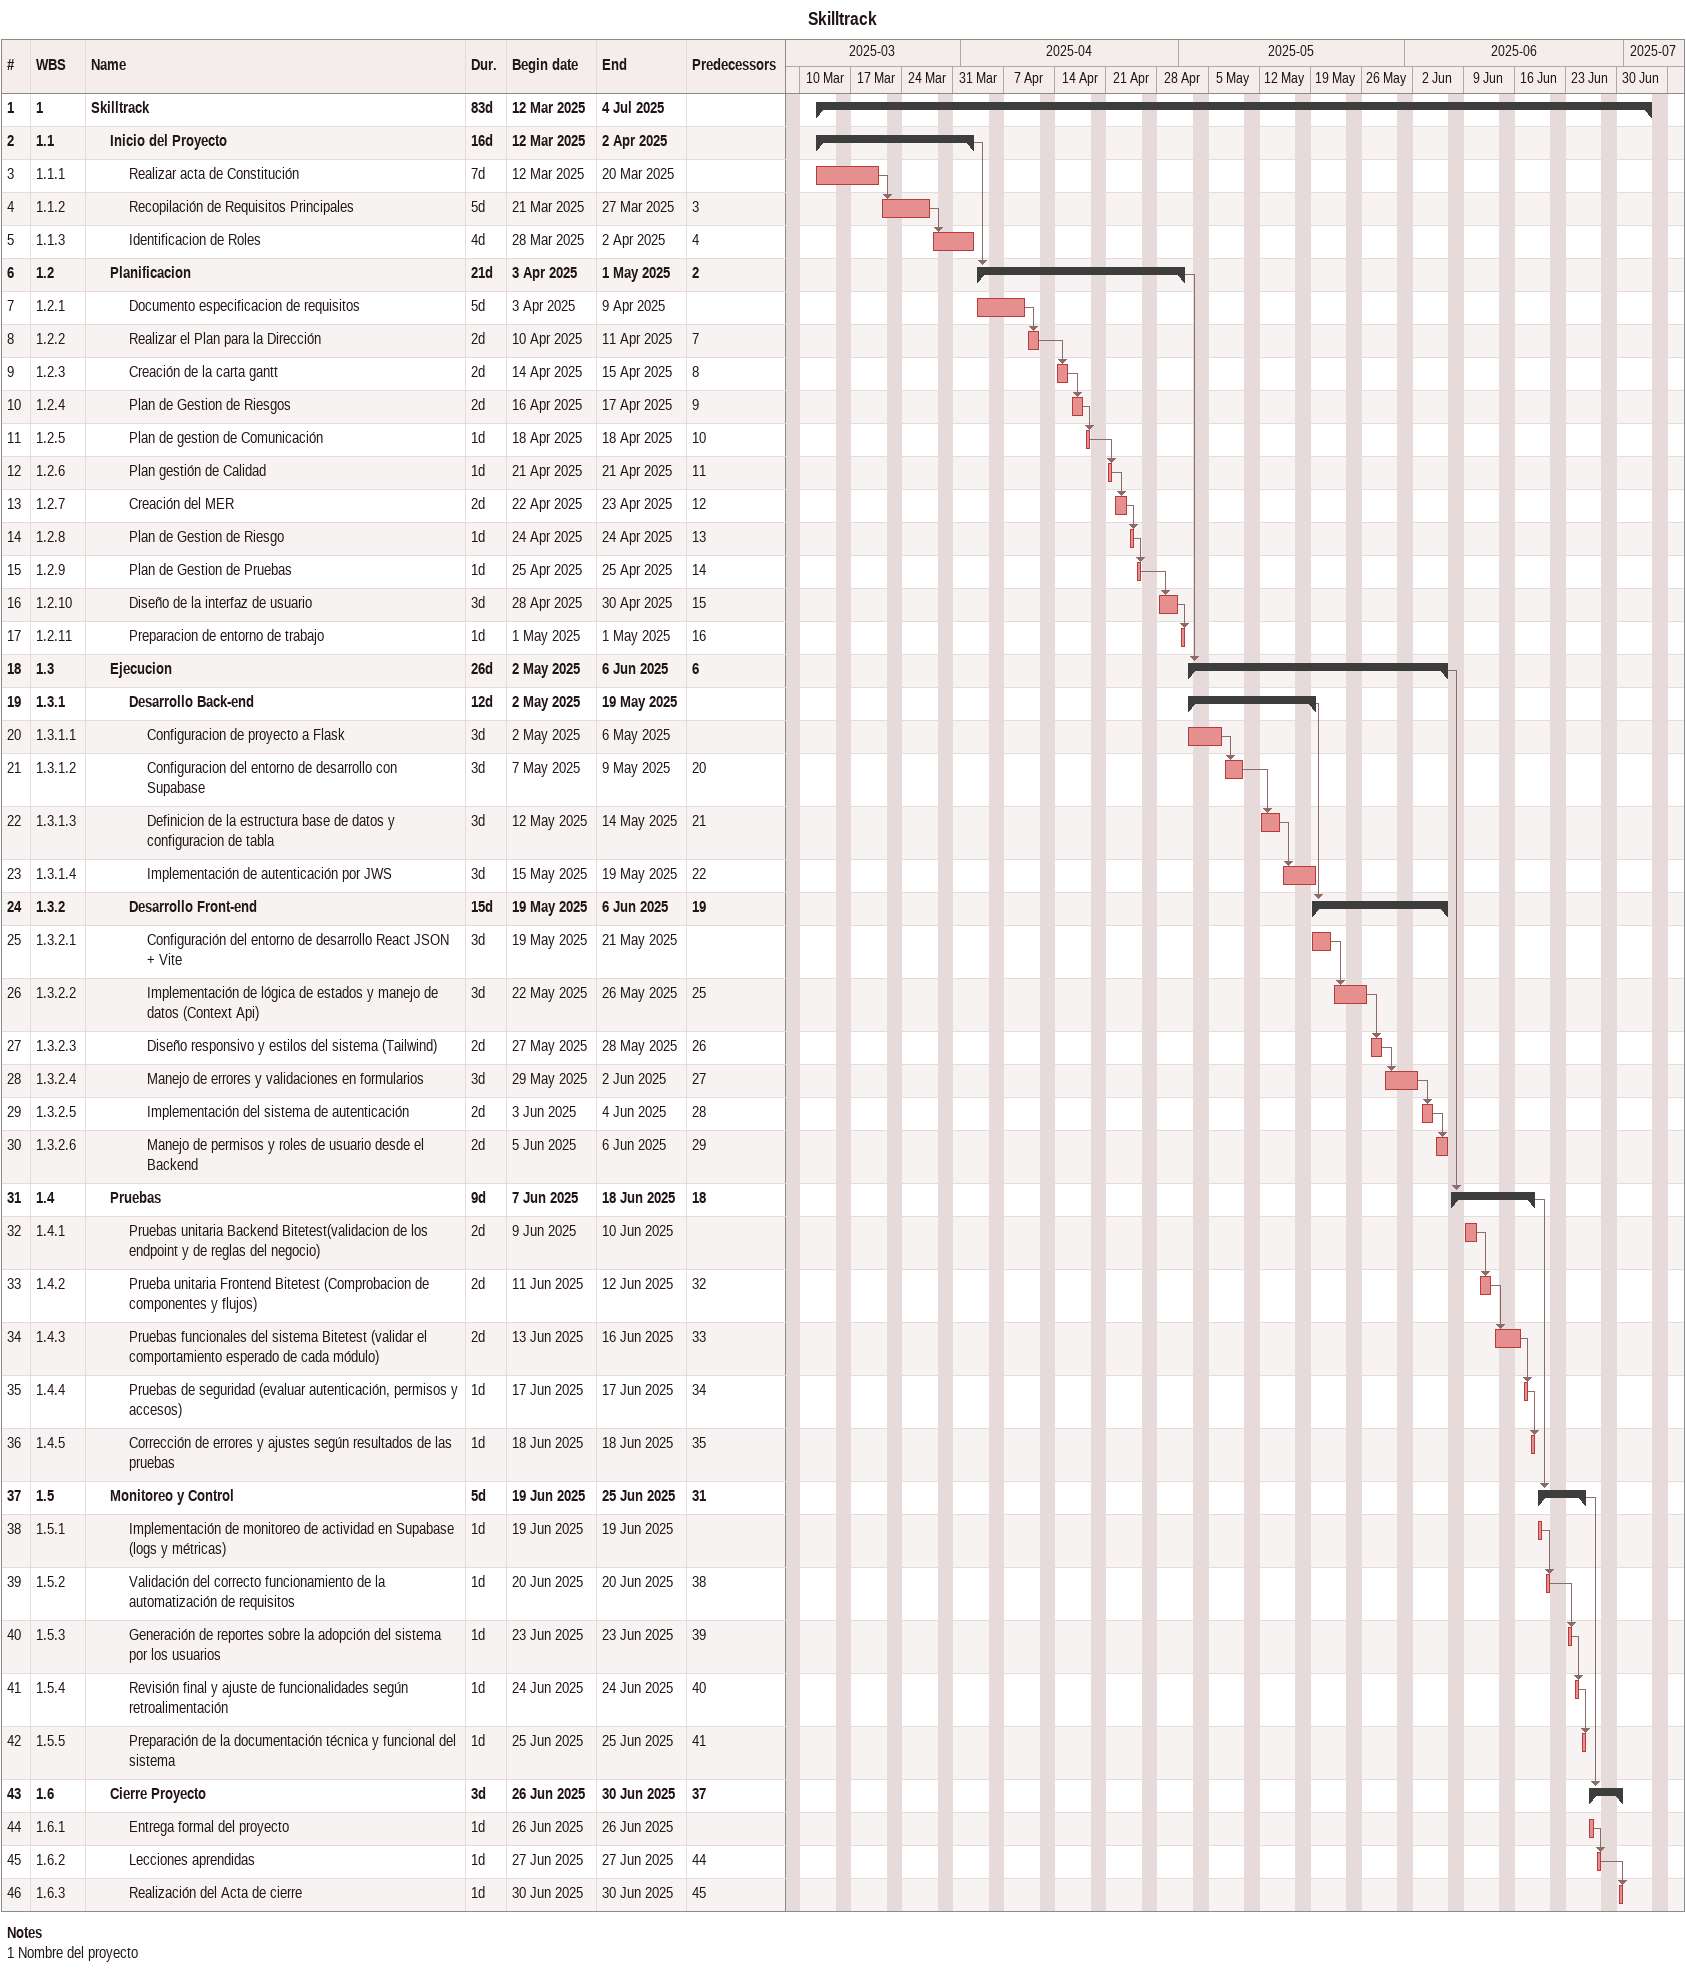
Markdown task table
Skilltrack

| ID | WBS | Task | Duration | Start | Finish | Predecessors |
|---|---|---|---|---|---|---|
| 1 | 1 | **Skilltrack** | 83d | 2025-03-12 | 2025-07-04 |  |
| 2 | 1.1 | **Inicio del Proyecto** | 16d | 2025-03-12 | 2025-04-02 |  |
| 3 | 1.1.1 | Realizar acta de Constitución | 7d | 2025-03-12 | 2025-03-20 |  |
| 4 | 1.1.2 | Recopilación de Requisitos Principales | 5d | 2025-03-21 | 2025-03-27 | 3 |
| 5 | 1.1.3 | Identificacion de Roles | 4d | 2025-03-28 | 2025-04-02 | 4 |
| 6 | 1.2 | **Planificacion** | 21d | 2025-04-03 | 2025-05-01 | 2 |
| 7 | 1.2.1 | Documento especificacion de requisitos | 5d | 2025-04-03 | 2025-04-09 |  |
| 8 | 1.2.2 | Realizar el Plan para la Dirección | 2d | 2025-04-10 | 2025-04-11 | 7 |
| 9 | 1.2.3 | Creación de la carta gantt | 2d | 2025-04-14 | 2025-04-15 | 8 |
| 10 | 1.2.4 | Plan de Gestion de Riesgos | 2d | 2025-04-16 | 2025-04-17 | 9 |
| 11 | 1.2.5 | Plan de gestion de Comunicación | 1d | 2025-04-18 | 2025-04-18 | 10 |
| 12 | 1.2.6 | Plan gestión de Calidad | 1d | 2025-04-21 | 2025-04-21 | 11 |
| 13 | 1.2.7 | Creación del MER | 2d | 2025-04-22 | 2025-04-23 | 12 |
| 14 | 1.2.8 | Plan de Gestion de Riesgo | 1d | 2025-04-24 | 2025-04-24 | 13 |
| 15 | 1.2.9 | Plan de Gestion de Pruebas | 1d | 2025-04-25 | 2025-04-25 | 14 |
| 16 | 1.2.10 | Diseño de la interfaz de usuario | 3d | 2025-04-28 | 2025-04-30 | 15 |
| 17 | 1.2.11 | Preparacion de entorno de trabajo | 1d | 2025-05-01 | 2025-05-01 | 16 |
| 18 | 1.3 | **Ejecucion** | 26d | 2025-05-02 | 2025-06-06 | 6 |
| 19 | 1.3.1 | **Desarrollo Back-end** | 12d | 2025-05-02 | 2025-05-19 |  |
| 20 | 1.3.1.1 | Configuracion de proyecto a Flask | 3d | 2025-05-02 | 2025-05-06 |  |
| 21 | 1.3.1.2 | Configuracion del entorno de desarrollo con Supabase | 3d | 2025-05-07 | 2025-05-09 | 20 |
| 22 | 1.3.1.3 | Definicion de la estructura base de datos y configuracion de tabla | 3d | 2025-05-12 | 2025-05-14 | 21 |
| 23 | 1.3.1.4 | Implementación de autenticación por JWS | 3d | 2025-05-15 | 2025-05-19 | 22 |
| 24 | 1.3.2 | **Desarrollo Front-end** | 15d | 2025-05-19 | 2025-06-06 | 19 |
| 25 | 1.3.2.1 | Configuración del entorno de desarrollo React JSON + Vite | 3d | 2025-05-19 | 2025-05-21 |  |
| 26 | 1.3.2.2 | Implementación de lógica de estados y manejo de datos (Context Api) | 3d | 2025-05-22 | 2025-05-26 | 25 |
| 27 | 1.3.2.3 | Diseño responsivo y estilos del sistema (Tailwind) | 2d | 2025-05-27 | 2025-05-28 | 26 |
| 28 | 1.3.2.4 | Manejo de errores y validaciones en formularios | 3d | 2025-05-29 | 2025-06-02 | 27 |
| 29 | 1.3.2.5 | Implementación del sistema de autenticación | 2d | 2025-06-03 | 2025-06-04 | 28 |
| 30 | 1.3.2.6 | Manejo de permisos y roles de usuario desde el Backend | 2d | 2025-06-05 | 2025-06-06 | 29 |
| 31 | 1.4 | **Pruebas** | 9d | 2025-06-07 | 2025-06-18 | 18 |
| 32 | 1.4.1 | Pruebas unitaria Backend Bitetest(validacion de los endpoint y de reglas del negocio) | 2d | 2025-06-09 | 2025-06-10 |  |
| 33 | 1.4.2 | Prueba unitaria Frontend Bitetest (Comprobacion de componentes y flujos) | 2d | 2025-06-11 | 2025-06-12 | 32 |
| 34 | 1.4.3 | Pruebas funcionales del sistema Bitetest (validar el comportamiento esperado de cada módulo) | 2d | 2025-06-13 | 2025-06-16 | 33 |
| 35 | 1.4.4 | Pruebas de seguridad (evaluar autenticación, permisos y accesos) | 1d | 2025-06-17 | 2025-06-17 | 34 |
| 36 | 1.4.5 | Corrección de errores y ajustes según resultados de las pruebas | 1d | 2025-06-18 | 2025-06-18 | 35 |
| 37 | 1.5 | **Monitoreo y Control** | 5d | 2025-06-19 | 2025-06-25 | 31 |
| 38 | 1.5.1 | Implementación de monitoreo de actividad en Supabase (logs y métricas) | 1d | 2025-06-19 | 2025-06-19 |  |
| 39 | 1.5.2 | Validación del correcto funcionamiento de la automatización de requisitos | 1d | 2025-06-20 | 2025-06-20 | 38 |
| 40 | 1.5.3 | Generación de reportes sobre la adopción del sistema por los usuarios | 1d | 2025-06-23 | 2025-06-23 | 39 |
| 41 | 1.5.4 | Revisión final y ajuste de funcionalidades según retroalimentación | 1d | 2025-06-24 | 2025-06-24 | 40 |
| 42 | 1.5.5 | Preparación de la documentación técnica y funcional del sistema | 1d | 2025-06-25 | 2025-06-25 | 41 |
| 43 | 1.6 | **Cierre Proyecto** | 3d | 2025-06-26 | 2025-06-30 | 37 |
| 44 | 1.6.1 | Entrega formal del proyecto | 1d | 2025-06-26 | 2025-06-26 |  |
| 45 | 1.6.2 | Lecciones aprendidas | 1d | 2025-06-27 | 2025-06-27 | 44 |
| 46 | 1.6.3 | Realización del Acta de cierre | 1d | 2025-06-30 | 2025-06-30 | 45 |

Notes
- 1: Nombre del proyecto
